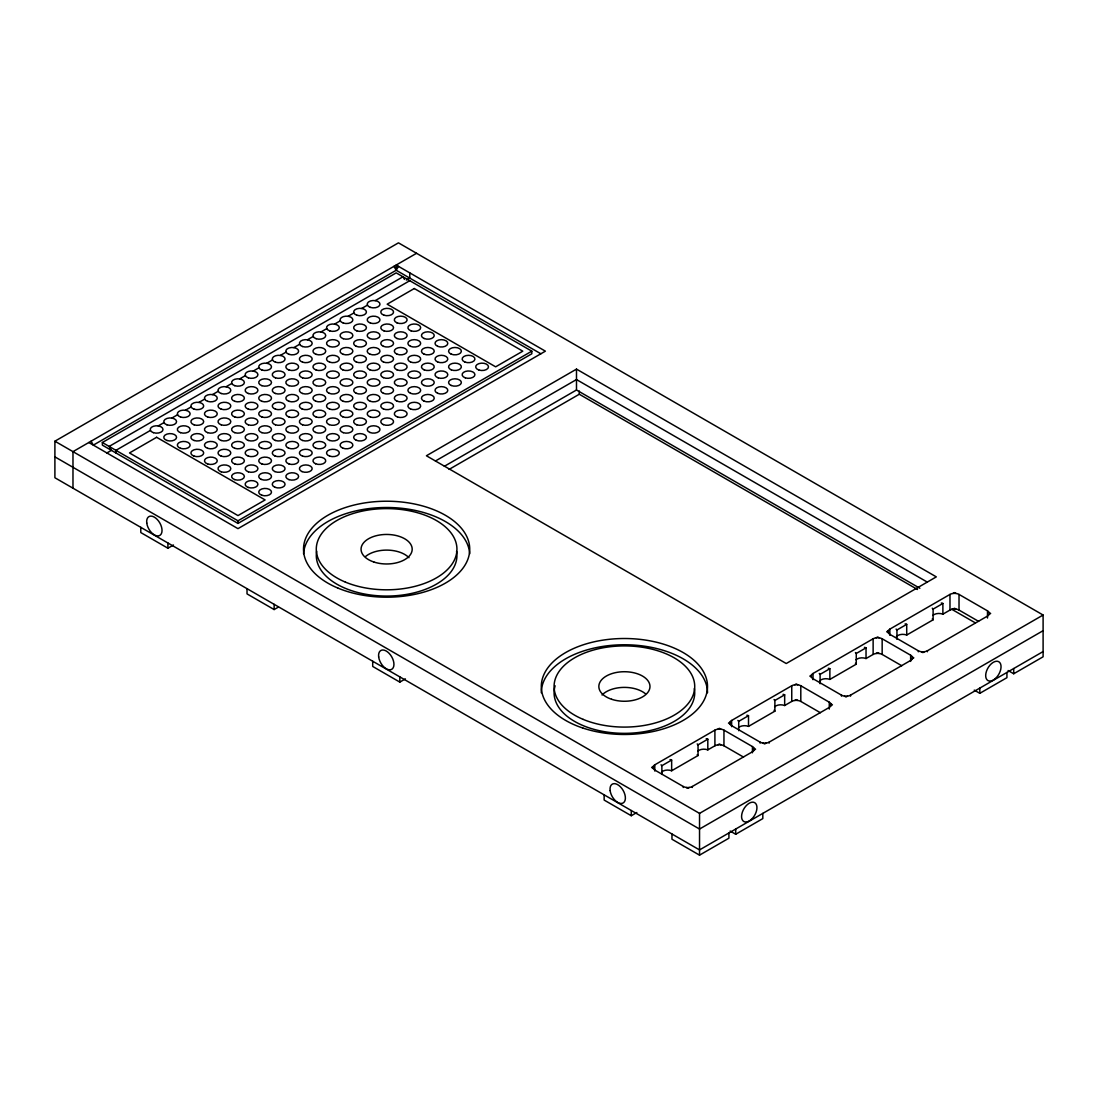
<?xml version="1.0" encoding="UTF-8"?>
<svg xmlns="http://www.w3.org/2000/svg" width="1098" height="1098" viewBox="0 0 1098 1098"><rect width="100%" height="100%" fill="white"/><g stroke="black" fill="none" stroke-linecap="round" stroke-linejoin="round"><path stroke-width="1.5" d="M91.065 441.204L93.33 445.129L396.2 270.259L398.464 266.347M1043.1 651.567L699.536 849.921L54.9 477.754L54.9 441.204L398.464 242.85L1043.1 615.031L1043.1 656.796L1013.715 673.76L1008.115 670.521M416.54 253.295L72.976 451.649L72.976 488.185M102.361 442.508L396.2 272.867L531.816 351.168L531.816 353.776L237.978 523.417L102.361 445.129L102.361 442.508L237.978 520.809L531.816 351.168M106.89 452.952L111.406 450.345L109.141 446.433L402.98 276.778L404.489 279.4M406.37 280.045L409.76 278.082L409.76 272.867M150.44 430.416L115.921 450.345L115.921 452.952M158.263 425.9L164 422.593M171.823 418.064L177.56 414.756M185.397 410.24L191.121 406.933M198.958 402.403L204.681 399.096M212.518 394.58L218.241 391.272M226.078 386.757L231.815 383.435M239.638 378.92L245.376 375.612M253.199 371.097L258.936 367.775M266.759 363.26L272.496 359.952M280.319 355.436L286.056 352.129M293.88 347.599L299.617 344.292M307.454 339.776L313.177 336.468M321.014 331.939L326.737 328.631M334.574 324.116L340.298 320.808M348.135 316.279L353.858 312.971M361.695 308.456L367.432 305.148M375.255 300.619L409.76 280.704M140.791 527.342L140.791 532.557L167.912 548.218L173.484 545.006M576.491 369.12L426.408 455.766L786.237 663.521L936.32 576.875L576.491 369.12L576.491 389.996L919.877 588.267M435.439 460.995L576.491 379.565L927.288 582.091M444.347 466.293L576.491 389.996M449.096 469.395L579.291 394.237L917.489 589.489M247.023 588.665L247.023 593.894L274.143 609.555L278.467 607.057M372.702 661.229L372.702 666.445L399.823 682.105L405.382 678.893M654.779 771.043L654.779 764.839L714.908 730.129A6.396 3.692 0 0 1 723.953 730.129L752.432 746.571L752.432 752.775M731.625 726.67L731.625 720.466L791.754 685.756A6.396 3.692 0 0 1 800.799 685.756L829.278 702.198L829.278 709.061M813 679.689L813 673.499L873.13 638.775A6.396 3.692 0 0 1 882.161 638.775L910.64 655.218L910.64 661.421M889.847 635.317L889.847 629.127L949.976 594.416A6.396 3.692 0 0 1 959.021 594.416L987.5 610.859L987.5 618.037M653.077 766.61L651.622 767.447L653.077 768.298M717.968 729.141L719.423 728.303L720.892 729.141M729.923 722.237L728.468 723.088L729.923 723.925M794.815 684.781L796.27 683.93L797.738 684.781M811.298 675.256L809.844 676.107L811.298 676.944M876.19 637.801L877.645 636.95L879.114 637.801M888.145 630.897L886.69 631.734L888.145 632.572M953.037 593.428L954.491 592.591L955.96 593.428M661.874 774.406L661.874 765.704L671.647 760.063L671.647 770.769A7.027 4.063 0 0 0 661.641 772.018M671.647 770.769L698.04 755.534L698.04 744.828L707.812 739.187L707.812 749.879A7.027 4.063 0 0 0 697.806 751.142M738.721 730.705L738.721 721.345L748.507 715.69L748.507 726.396A7.027 4.063 0 0 0 738.487 727.645M748.507 726.396L774.886 711.161L774.886 700.455L784.672 694.814L784.672 705.52A7.027 4.063 0 0 0 774.653 706.769M820.096 683.725L820.096 674.364L829.868 668.709L829.868 679.415A7.027 4.063 0 0 0 819.575 680.966M829.868 679.415L856.262 664.18L856.262 653.475L866.034 647.834L866.034 658.539A7.027 4.063 0 0 0 856.028 659.788M896.942 639.352L896.942 629.991L906.715 624.35L906.715 635.042A7.027 4.063 0 0 0 896.421 636.607M906.715 635.042L933.108 619.807L933.108 609.115L942.88 603.461L942.88 614.166A7.027 4.063 0 0 0 932.875 615.415M707.812 749.879L714.908 745.789A6.396 3.692 0 0 1 723.953 745.789L743.524 757.098M784.672 705.52L791.754 701.416A6.396 3.692 0 0 1 800.799 701.416L820.371 712.726M866.034 658.539L873.13 654.435A6.396 3.692 0 0 1 882.161 654.435L901.746 665.745M942.88 614.166L949.976 610.076A6.396 3.692 0 0 1 959.021 610.076L978.593 621.372M717.968 744.801L719.423 743.964L720.892 744.801M794.815 700.442L796.27 699.591L797.738 700.442M876.19 653.461L877.645 652.61L879.114 653.461M953.037 609.088L954.491 608.251L955.96 609.088M604.147 794.856L604.147 800.071L631.281 815.732L636.84 812.52M689.242 787.486L687.787 788.337L686.319 787.486M754.134 750.03L755.589 749.179L754.134 748.342M766.088 743.113L764.633 743.964L763.165 743.113M830.98 705.657L832.435 704.806L830.98 703.969M847.464 696.146L846.009 696.983L844.54 696.146M912.356 658.676L913.81 657.839L912.356 656.988M924.31 651.773L922.855 652.61L921.387 651.773M989.202 614.304L990.657 613.466L989.202 612.615M654.779 764.839A6.396 3.692 0 0 0 654.779 770.055L683.258 786.497A6.396 3.692 0 0 0 692.303 786.497L752.432 751.787A6.396 3.692 0 0 0 752.432 746.571M731.625 720.466A6.396 3.692 0 0 0 731.625 725.696L760.118 742.138A6.396 3.692 0 0 0 769.149 742.138L829.278 707.428A6.396 3.692 0 0 0 829.278 702.198M813 673.499A6.396 3.692 0 0 0 813 678.715L841.48 695.158A6.396 3.692 0 0 0 850.525 695.158L910.64 660.447A6.396 3.692 0 0 0 910.64 655.218M889.847 629.127A6.396 3.692 0 0 0 889.847 634.342L918.326 650.785A6.396 3.692 0 0 0 927.371 650.785L987.5 616.074A6.396 3.692 0 0 0 987.5 610.859M54.9 441.204L699.536 813.385L1043.1 615.031M1043.1 630.691L699.536 829.045L54.9 456.864M671.962 834L671.962 839.229L699.536 855.15L728.921 838.186L728.921 832.957M730.143 831.049L735.701 834.26L762.822 818.6L762.822 813.385M974.242 690.12L979.814 693.332L1006.935 677.672L1006.935 672.456M393.949 266.347L396.2 270.259L540.861 353.776M951.595 609.184L975.34 622.882M88.801 442.508L237.978 528.646L545.39 351.168L396.2 265.043L396.2 270.259M1013.715 668.531L1013.715 673.76M979.814 688.117L979.814 693.332M959.021 594.416L959.021 610.076M949.976 594.416L949.976 610.076M927.371 650.785L927.371 651.773M918.326 650.785L918.326 651.773M882.161 638.775L882.161 654.435M873.13 638.775L873.13 654.435M850.525 695.158L850.525 696.132M841.48 695.158L841.48 696.132M800.799 685.756L800.799 701.416M791.754 685.756L791.754 701.416M769.149 742.138L769.149 743.113M760.118 742.138L760.118 743.113M735.701 829.045L735.701 834.26M723.953 730.129L723.953 745.789M714.908 730.129L714.908 745.789M699.536 813.385L699.536 855.15M692.303 786.497L692.303 787.486M683.258 786.497L683.258 787.486M631.281 810.516L631.281 815.732M579.291 391.025L579.291 394.237M399.823 676.89L399.823 682.105M274.143 604.325L274.143 609.555M237.978 520.809L237.978 523.417M167.912 543.002L167.912 548.218M303.556 553.817A83.105 47.983 0 0 1 386.62 507.496A83.105 47.983 0 0 1 469.683 553.817M456.562 551.278A70.327 40.599 0 0 1 386.62 596.077A70.327 40.599 0 0 1 316.677 551.278M541.3 692.756A83.105 47.983 0 0 1 624.405 644.773A83.105 47.983 0 0 1 707.51 692.756M694.348 688.556A70.327 40.599 0 0 1 621.99 733.327A70.327 40.599 0 0 1 555.121 685.797M365.552 556.508A25.57 14.768 0 0 1 408.978 557.702M602.047 694.993A25.57 14.768 0 0 1 645.473 693.785M698.04 755.534A7.027 4.063 0 0 1 697.216 754.614M661.874 765.704A7.027 4.063 0 0 1 661.051 764.784M670.054 759.583A7.027 4.063 0 0 1 671.647 760.063M698.04 744.828A7.027 4.063 0 0 1 697.216 743.909M706.22 738.707A7.027 4.063 0 0 1 707.812 739.187M774.886 711.161A7.027 4.063 0 0 1 774.063 710.241M738.721 721.345A7.027 4.063 0 0 1 737.897 720.412M746.901 715.223A7.027 4.063 0 0 1 748.507 715.69M774.886 700.455A7.027 4.063 0 0 1 774.063 699.536M783.066 694.334A7.027 4.063 0 0 1 784.672 694.814M856.262 664.18A7.027 4.063 0 0 1 855.438 663.261M820.096 674.364A7.027 4.063 0 0 1 819.273 673.431M828.276 668.243A7.027 4.063 0 0 1 829.868 668.709M856.262 653.475A7.027 4.063 0 0 1 855.438 652.555M864.442 647.353A7.027 4.063 0 0 1 866.034 647.834M933.108 619.807A7.027 4.063 0 0 1 932.284 618.901M896.942 629.991A7.027 4.063 0 0 1 896.119 629.072M905.123 623.87A7.027 4.063 0 0 1 906.715 624.35M933.108 609.115A7.027 4.063 0 0 1 932.284 608.182M941.288 602.994A7.027 4.063 0 0 1 942.88 603.461M156.616 437.292L129.495 452.952L237.978 515.593L265.112 499.933L156.616 437.292M414.289 288.527L387.169 304.187L495.651 366.828L522.785 351.168L414.289 288.527M146.761 523.046A10.87 6.272 60 0 0 159.196 535.714A10.87 6.272 60 0 0 157.096 519.327A10.87 6.272 60 0 0 146.761 523.046M378.673 656.933A10.87 6.272 60 0 0 391.108 669.602A10.87 6.272 60 0 0 389.008 653.214A10.87 6.272 60 0 0 378.673 656.933M610.117 790.574A10.87 6.272 60 0 0 622.552 803.242A10.87 6.272 60 0 0 620.452 786.854A10.87 6.272 60 0 0 610.117 790.574M337.855 588.061A83.105 47.983 0 0 0 469.285 554.161A83.105 47.983 0 0 0 352.719 505.396A83.105 47.983 0 0 0 337.855 588.061M345.362 582.091A70.327 40.599 0 0 0 456.562 553.406A70.327 40.599 0 0 0 357.934 512.135A70.327 40.599 0 0 0 345.362 582.091M582.846 728.043A83.105 47.983 0 0 0 707.51 686.497A83.105 47.983 0 0 0 582.846 644.938A83.105 47.983 0 0 0 582.846 728.043M583.134 719.368A70.327 40.599 0 0 0 694.348 690.683A70.327 40.599 0 0 0 595.72 649.426A70.327 40.599 0 0 0 583.134 719.368M373.828 561.998A25.57 14.768 0 0 0 412.189 549.206A25.57 14.768 0 0 0 373.828 536.428A25.57 14.768 0 0 0 373.828 561.998M611.613 699.275A25.57 14.768 0 0 0 649.975 686.497A25.57 14.768 0 0 0 611.613 673.705A25.57 14.768 0 0 0 611.613 699.275M166.978 440.49A6.396 3.692 0 0 0 176.572 437.292A6.396 3.692 0 0 0 166.978 434.094A6.396 3.692 0 0 0 166.978 440.49M180.539 448.327A6.396 3.692 0 0 0 190.132 445.129A6.396 3.692 0 0 0 180.539 441.931A6.396 3.692 0 0 0 180.539 448.327M194.099 456.15A6.396 3.692 0 0 0 203.693 452.952A6.396 3.692 0 0 0 194.099 449.755A6.396 3.692 0 0 0 194.099 456.15M207.659 463.974A6.396 3.692 0 0 0 217.253 460.789A6.396 3.692 0 0 0 207.659 457.591A6.396 3.692 0 0 0 207.659 463.974M221.22 471.811A6.396 3.692 0 0 0 230.813 468.613A6.396 3.692 0 0 0 221.22 465.415A6.396 3.692 0 0 0 221.22 471.811M234.794 479.634A6.396 3.692 0 0 0 244.374 476.45A6.396 3.692 0 0 0 234.794 473.252A6.396 3.692 0 0 0 234.794 479.634M248.354 487.471A6.396 3.692 0 0 0 257.934 484.273A6.396 3.692 0 0 0 248.354 481.075A6.396 3.692 0 0 0 248.354 487.471M261.914 495.294A6.396 3.692 0 0 0 271.494 492.11A6.396 3.692 0 0 0 261.914 488.912A6.396 3.692 0 0 0 261.914 495.294M274.912 487.265A6.396 3.692 0 0 0 285.027 484.657A6.396 3.692 0 0 0 276.065 480.897A6.396 3.692 0 0 0 274.912 487.265M261.351 479.428A6.396 3.692 0 0 0 271.467 476.82A6.396 3.692 0 0 0 262.504 473.073A6.396 3.692 0 0 0 261.351 479.428M248.354 471.811A6.396 3.692 0 0 0 257.934 468.613A6.396 3.692 0 0 0 248.354 465.415A6.396 3.692 0 0 0 248.354 471.811M234.794 463.974A6.396 3.692 0 0 0 244.374 460.789A6.396 3.692 0 0 0 234.794 457.591A6.396 3.692 0 0 0 234.794 463.974M221.22 456.15A6.396 3.692 0 0 0 230.813 452.952A6.396 3.692 0 0 0 221.22 449.755A6.396 3.692 0 0 0 221.22 456.15M207.659 448.327A6.396 3.692 0 0 0 217.253 445.129A6.396 3.692 0 0 0 207.659 441.931A6.396 3.692 0 0 0 207.659 448.327M194.099 440.49A6.396 3.692 0 0 0 203.693 437.292A6.396 3.692 0 0 0 194.099 434.094A6.396 3.692 0 0 0 194.099 440.49M180.539 432.667A6.396 3.692 0 0 0 190.132 429.469A6.396 3.692 0 0 0 180.539 426.271A6.396 3.692 0 0 0 180.539 432.667M194.099 424.83A6.396 3.692 0 0 0 203.693 421.632A6.396 3.692 0 0 0 194.099 418.434A6.396 3.692 0 0 0 194.099 424.83M207.659 432.667A6.396 3.692 0 0 0 217.253 429.469A6.396 3.692 0 0 0 207.659 426.271A6.396 3.692 0 0 0 207.659 432.667M221.22 440.49A6.396 3.692 0 0 0 230.813 437.292A6.396 3.692 0 0 0 221.22 434.094A6.396 3.692 0 0 0 221.22 440.49M234.794 448.327A6.396 3.692 0 0 0 244.374 445.129A6.396 3.692 0 0 0 234.794 441.931A6.396 3.692 0 0 0 234.794 448.327M248.354 456.15A6.396 3.692 0 0 0 257.934 452.952A6.396 3.692 0 0 0 248.354 449.755A6.396 3.692 0 0 0 248.354 456.15M261.914 463.974A6.396 3.692 0 0 0 271.494 460.789A6.396 3.692 0 0 0 261.914 457.591A6.396 3.692 0 0 0 261.914 463.974M274.912 471.605A6.396 3.692 0 0 0 285.027 468.997A6.396 3.692 0 0 0 276.065 465.25A6.396 3.692 0 0 0 274.912 471.605M289.035 479.634A6.396 3.692 0 0 0 298.629 476.45A6.396 3.692 0 0 0 289.035 473.252A6.396 3.692 0 0 0 289.035 479.634M302.046 471.605A6.396 3.692 0 0 0 312.148 468.997A6.396 3.692 0 0 0 303.185 465.25A6.396 3.692 0 0 0 302.046 471.605M289.035 463.974A6.396 3.692 0 0 0 298.629 460.789A6.396 3.692 0 0 0 289.035 457.591A6.396 3.692 0 0 0 289.035 463.974M274.912 455.945A6.396 3.692 0 0 0 285.027 453.337A6.396 3.692 0 0 0 276.065 449.59A6.396 3.692 0 0 0 274.912 455.945M261.914 448.327A6.396 3.692 0 0 0 271.494 445.129A6.396 3.692 0 0 0 261.914 441.931A6.396 3.692 0 0 0 261.914 448.327M248.354 440.49A6.396 3.692 0 0 0 257.934 437.292A6.396 3.692 0 0 0 248.354 434.094A6.396 3.692 0 0 0 248.354 440.49M234.794 432.667A6.396 3.692 0 0 0 244.374 429.469A6.396 3.692 0 0 0 234.794 426.271A6.396 3.692 0 0 0 234.794 432.667M221.22 424.83A6.396 3.692 0 0 0 230.813 421.632A6.396 3.692 0 0 0 221.22 418.434A6.396 3.692 0 0 0 221.22 424.83M207.659 417.007A6.396 3.692 0 0 0 217.253 413.809A6.396 3.692 0 0 0 207.659 410.611A6.396 3.692 0 0 0 207.659 417.007M221.22 409.17A6.396 3.692 0 0 0 230.813 405.972A6.396 3.692 0 0 0 221.22 402.774A6.396 3.692 0 0 0 221.22 409.17M234.794 417.007A6.396 3.692 0 0 0 244.374 413.809A6.396 3.692 0 0 0 234.794 410.611A6.396 3.692 0 0 0 234.794 417.007M248.354 424.83A6.396 3.692 0 0 0 257.934 421.632A6.396 3.692 0 0 0 248.354 418.434A6.396 3.692 0 0 0 248.354 424.83M261.914 432.667A6.396 3.692 0 0 0 271.494 429.469A6.396 3.692 0 0 0 261.914 426.271A6.396 3.692 0 0 0 261.914 432.667M275.474 440.49A6.396 3.692 0 0 0 285.068 437.292A6.396 3.692 0 0 0 275.474 434.094A6.396 3.692 0 0 0 275.474 440.49M288.486 448.108A6.396 3.692 0 0 0 298.587 445.5A6.396 3.692 0 0 0 289.625 441.753A6.396 3.692 0 0 0 288.486 448.108M302.595 456.15A6.396 3.692 0 0 0 312.189 452.952A6.396 3.692 0 0 0 302.595 449.755A6.396 3.692 0 0 0 302.595 456.15M315.606 463.768A6.396 3.692 0 0 0 325.708 461.16A6.396 3.692 0 0 0 316.746 457.413A6.396 3.692 0 0 0 315.606 463.768M329.716 456.15A6.396 3.692 0 0 0 339.309 452.952A6.396 3.692 0 0 0 329.716 449.755A6.396 3.692 0 0 0 329.716 456.15M315.606 448.108A6.396 3.692 0 0 0 325.708 445.5A6.396 3.692 0 0 0 316.746 441.753A6.396 3.692 0 0 0 315.606 448.108M302.595 440.49A6.396 3.692 0 0 0 312.189 437.292A6.396 3.692 0 0 0 302.595 434.094A6.396 3.692 0 0 0 302.595 440.49M288.486 432.447A6.396 3.692 0 0 0 298.587 429.84A6.396 3.692 0 0 0 289.625 426.093A6.396 3.692 0 0 0 288.486 432.447M275.474 424.83A6.396 3.692 0 0 0 285.068 421.632A6.396 3.692 0 0 0 275.474 418.434A6.396 3.692 0 0 0 275.474 424.83M261.914 417.007A6.396 3.692 0 0 0 271.494 413.809A6.396 3.692 0 0 0 261.914 410.611A6.396 3.692 0 0 0 261.914 417.007M248.354 409.17A6.396 3.692 0 0 0 257.934 405.972A6.396 3.692 0 0 0 248.354 402.774A6.396 3.692 0 0 0 248.354 409.17M234.794 401.346A6.396 3.692 0 0 0 244.374 398.149A6.396 3.692 0 0 0 234.794 394.951A6.396 3.692 0 0 0 234.794 401.346M248.354 393.509A6.396 3.692 0 0 0 257.934 390.312A6.396 3.692 0 0 0 248.354 387.114A6.396 3.692 0 0 0 248.354 393.509M261.914 401.346A6.396 3.692 0 0 0 271.494 398.149A6.396 3.692 0 0 0 261.914 394.951A6.396 3.692 0 0 0 261.914 401.346M275.474 409.17A6.396 3.692 0 0 0 285.068 405.972A6.396 3.692 0 0 0 275.474 402.774A6.396 3.692 0 0 0 275.474 409.17M289.035 417.007A6.396 3.692 0 0 0 298.629 413.809A6.396 3.692 0 0 0 289.035 410.611A6.396 3.692 0 0 0 289.035 417.007M302.595 424.83A6.396 3.692 0 0 0 312.189 421.632A6.396 3.692 0 0 0 302.595 418.434A6.396 3.692 0 0 0 302.595 424.83M315.606 432.447A6.396 3.692 0 0 0 325.708 429.84A6.396 3.692 0 0 0 316.746 426.093A6.396 3.692 0 0 0 315.606 432.447M329.716 440.49A6.396 3.692 0 0 0 339.309 437.292A6.396 3.692 0 0 0 329.716 434.094A6.396 3.692 0 0 0 329.716 440.49M342.727 448.108A6.396 3.692 0 0 0 352.842 445.5A6.396 3.692 0 0 0 343.866 441.753A6.396 3.692 0 0 0 342.727 448.108M356.287 440.284A6.396 3.692 0 0 0 366.403 437.677A6.396 3.692 0 0 0 357.426 433.93A6.396 3.692 0 0 0 356.287 440.284M343.276 432.667A6.396 3.692 0 0 0 352.87 429.469A6.396 3.692 0 0 0 343.276 426.271A6.396 3.692 0 0 0 343.276 432.667M329.167 424.624A6.396 3.692 0 0 0 339.268 422.016A6.396 3.692 0 0 0 330.306 418.269A6.396 3.692 0 0 0 329.167 424.624M316.155 417.007A6.396 3.692 0 0 0 325.749 413.809A6.396 3.692 0 0 0 316.155 410.611A6.396 3.692 0 0 0 316.155 417.007M302.046 408.964A6.396 3.692 0 0 0 312.148 406.356A6.396 3.692 0 0 0 303.185 402.609A6.396 3.692 0 0 0 302.046 408.964M289.035 401.346A6.396 3.692 0 0 0 298.629 398.149A6.396 3.692 0 0 0 289.035 394.951A6.396 3.692 0 0 0 289.035 401.346M275.474 393.509A6.396 3.692 0 0 0 285.068 390.312A6.396 3.692 0 0 0 275.474 387.114A6.396 3.692 0 0 0 275.474 393.509M261.914 385.686A6.396 3.692 0 0 0 271.494 382.488A6.396 3.692 0 0 0 261.914 379.29A6.396 3.692 0 0 0 261.914 385.686M275.474 377.849A6.396 3.692 0 0 0 285.068 374.651A6.396 3.692 0 0 0 275.474 371.453A6.396 3.692 0 0 0 275.474 377.849M289.035 385.686A6.396 3.692 0 0 0 298.629 382.488A6.396 3.692 0 0 0 289.035 379.29A6.396 3.692 0 0 0 289.035 385.686M302.595 393.509A6.396 3.692 0 0 0 312.189 390.312A6.396 3.692 0 0 0 302.595 387.114A6.396 3.692 0 0 0 302.595 393.509M315.606 401.141A6.396 3.692 0 0 0 325.708 398.533A6.396 3.692 0 0 0 316.746 394.772A6.396 3.692 0 0 0 315.606 401.141M329.716 409.17A6.396 3.692 0 0 0 339.309 405.972A6.396 3.692 0 0 0 329.716 402.774A6.396 3.692 0 0 0 329.716 409.17M342.727 416.787A6.396 3.692 0 0 0 352.842 414.193A6.396 3.692 0 0 0 343.866 410.432A6.396 3.692 0 0 0 342.727 416.787M356.836 424.83A6.396 3.692 0 0 0 366.43 421.632A6.396 3.692 0 0 0 356.836 418.434A6.396 3.692 0 0 0 356.836 424.83M369.848 432.447A6.396 3.692 0 0 0 379.963 429.84A6.396 3.692 0 0 0 371 426.093A6.396 3.692 0 0 0 369.848 432.447M383.408 424.624A6.396 3.692 0 0 0 393.523 422.016A6.396 3.692 0 0 0 384.561 418.269A6.396 3.692 0 0 0 383.408 424.624M370.41 417.007A6.396 3.692 0 0 0 379.99 413.809A6.396 3.692 0 0 0 370.41 410.611A6.396 3.692 0 0 0 370.41 417.007M356.287 408.964A6.396 3.692 0 0 0 366.403 406.356A6.396 3.692 0 0 0 357.426 402.609A6.396 3.692 0 0 0 356.287 408.964M343.276 401.346A6.396 3.692 0 0 0 352.87 398.149A6.396 3.692 0 0 0 343.276 394.951A6.396 3.692 0 0 0 343.276 401.346M329.167 393.304A6.396 3.692 0 0 0 339.268 390.696A6.396 3.692 0 0 0 330.306 386.949A6.396 3.692 0 0 0 329.167 393.304M316.155 385.686A6.396 3.692 0 0 0 325.749 382.488A6.396 3.692 0 0 0 316.155 379.29A6.396 3.692 0 0 0 316.155 385.686M302.595 377.849A6.396 3.692 0 0 0 312.189 374.651A6.396 3.692 0 0 0 302.595 371.453A6.396 3.692 0 0 0 302.595 377.849M289.035 370.026A6.396 3.692 0 0 0 298.629 366.828A6.396 3.692 0 0 0 289.035 363.63A6.396 3.692 0 0 0 289.035 370.026M302.595 362.189A6.396 3.692 0 0 0 312.189 358.991A6.396 3.692 0 0 0 302.595 355.793A6.396 3.692 0 0 0 302.595 362.189M316.155 370.026A6.396 3.692 0 0 0 325.749 366.828A6.396 3.692 0 0 0 316.155 363.63A6.396 3.692 0 0 0 316.155 370.026M329.167 377.643A6.396 3.692 0 0 0 339.268 375.036A6.396 3.692 0 0 0 330.306 371.289A6.396 3.692 0 0 0 329.167 377.643M342.727 385.48A6.396 3.692 0 0 0 352.842 382.873A6.396 3.692 0 0 0 343.866 379.112A6.396 3.692 0 0 0 342.727 385.48M356.287 393.304A6.396 3.692 0 0 0 366.403 390.696A6.396 3.692 0 0 0 357.426 386.949A6.396 3.692 0 0 0 356.287 393.304M370.41 401.346A6.396 3.692 0 0 0 379.99 398.149A6.396 3.692 0 0 0 370.41 394.951A6.396 3.692 0 0 0 370.41 401.346M383.408 408.964A6.396 3.692 0 0 0 393.523 406.356A6.396 3.692 0 0 0 384.561 402.609A6.396 3.692 0 0 0 383.408 408.964M397.531 417.007A6.396 3.692 0 0 0 407.125 413.809A6.396 3.692 0 0 0 397.531 410.611A6.396 3.692 0 0 0 397.531 417.007M410.528 408.964A6.396 3.692 0 0 0 420.644 406.356A6.396 3.692 0 0 0 411.681 402.609A6.396 3.692 0 0 0 410.528 408.964M396.968 401.141A6.396 3.692 0 0 0 407.084 398.533A6.396 3.692 0 0 0 398.121 394.772A6.396 3.692 0 0 0 396.968 401.141M383.408 393.304A6.396 3.692 0 0 0 393.523 390.696A6.396 3.692 0 0 0 384.561 386.949A6.396 3.692 0 0 0 383.408 393.304M369.848 385.48A6.396 3.692 0 0 0 379.963 382.873A6.396 3.692 0 0 0 371 379.112A6.396 3.692 0 0 0 369.848 385.48M356.836 377.849A6.396 3.692 0 0 0 366.43 374.651A6.396 3.692 0 0 0 356.836 371.453A6.396 3.692 0 0 0 356.836 377.849M342.727 369.82A6.396 3.692 0 0 0 352.842 367.212A6.396 3.692 0 0 0 343.866 363.452A6.396 3.692 0 0 0 342.727 369.82M329.716 362.189A6.396 3.692 0 0 0 339.309 358.991A6.396 3.692 0 0 0 329.716 355.793A6.396 3.692 0 0 0 329.716 362.189M316.155 354.366A6.396 3.692 0 0 0 325.749 351.168A6.396 3.692 0 0 0 316.155 347.97A6.396 3.692 0 0 0 316.155 354.366M329.716 346.529A6.396 3.692 0 0 0 339.309 343.331A6.396 3.692 0 0 0 329.716 340.147A6.396 3.692 0 0 0 329.716 346.529M343.276 354.366A6.396 3.692 0 0 0 352.87 351.168A6.396 3.692 0 0 0 343.276 347.97A6.396 3.692 0 0 0 343.276 354.366M356.287 361.983A6.396 3.692 0 0 0 366.403 359.375A6.396 3.692 0 0 0 357.426 355.628A6.396 3.692 0 0 0 356.287 361.983M369.848 369.82A6.396 3.692 0 0 0 379.963 367.212A6.396 3.692 0 0 0 371 363.452A6.396 3.692 0 0 0 369.848 369.82M383.408 377.643A6.396 3.692 0 0 0 393.523 375.036A6.396 3.692 0 0 0 384.561 371.289A6.396 3.692 0 0 0 383.408 377.643M397.531 385.686A6.396 3.692 0 0 0 407.125 382.488A6.396 3.692 0 0 0 397.531 379.29A6.396 3.692 0 0 0 397.531 385.686M410.528 393.304A6.396 3.692 0 0 0 420.644 390.696A6.396 3.692 0 0 0 411.681 386.949A6.396 3.692 0 0 0 410.528 393.304M424.103 401.141A6.396 3.692 0 0 0 434.204 398.533A6.396 3.692 0 0 0 425.242 394.772A6.396 3.692 0 0 0 424.103 401.141M437.663 393.304A6.396 3.692 0 0 0 447.764 390.696A6.396 3.692 0 0 0 438.802 386.949A6.396 3.692 0 0 0 437.663 393.304M424.103 385.48A6.396 3.692 0 0 0 434.204 382.873A6.396 3.692 0 0 0 425.242 379.112A6.396 3.692 0 0 0 424.103 385.48M410.528 377.643A6.396 3.692 0 0 0 420.644 375.036A6.396 3.692 0 0 0 411.681 371.289A6.396 3.692 0 0 0 410.528 377.643M396.968 369.82A6.396 3.692 0 0 0 407.084 367.212A6.396 3.692 0 0 0 398.121 363.452A6.396 3.692 0 0 0 396.968 369.82M383.408 361.983A6.396 3.692 0 0 0 393.523 359.375A6.396 3.692 0 0 0 384.561 355.628A6.396 3.692 0 0 0 383.408 361.983M369.848 354.16A6.396 3.692 0 0 0 379.963 351.552A6.396 3.692 0 0 0 371 347.792A6.396 3.692 0 0 0 369.848 354.16M356.287 346.323A6.396 3.692 0 0 0 366.403 343.715A6.396 3.692 0 0 0 357.426 339.968A6.396 3.692 0 0 0 356.287 346.323M343.276 338.706A6.396 3.692 0 0 0 352.87 335.508A6.396 3.692 0 0 0 343.276 332.31A6.396 3.692 0 0 0 343.276 338.706M356.836 330.869A6.396 3.692 0 0 0 366.43 327.671A6.396 3.692 0 0 0 356.836 324.486A6.396 3.692 0 0 0 356.836 330.869M369.848 338.5A6.396 3.692 0 0 0 379.963 335.892A6.396 3.692 0 0 0 371 332.131A6.396 3.692 0 0 0 369.848 338.5M383.408 346.323A6.396 3.692 0 0 0 393.523 343.715A6.396 3.692 0 0 0 384.561 339.968A6.396 3.692 0 0 0 383.408 346.323M396.968 354.16A6.396 3.692 0 0 0 407.084 351.552A6.396 3.692 0 0 0 398.121 347.792A6.396 3.692 0 0 0 396.968 354.16M410.528 361.983A6.396 3.692 0 0 0 420.644 359.375A6.396 3.692 0 0 0 411.681 355.628A6.396 3.692 0 0 0 410.528 361.983M424.103 369.82A6.396 3.692 0 0 0 434.204 367.212A6.396 3.692 0 0 0 425.242 363.452A6.396 3.692 0 0 0 424.103 369.82M438.212 377.849A6.396 3.692 0 0 0 447.806 374.651A6.396 3.692 0 0 0 438.212 371.453A6.396 3.692 0 0 0 438.212 377.849M451.223 385.48A6.396 3.692 0 0 0 461.325 382.873A6.396 3.692 0 0 0 452.362 379.112A6.396 3.692 0 0 0 451.223 385.48M465.332 377.849A6.396 3.692 0 0 0 474.926 374.651A6.396 3.692 0 0 0 465.332 371.453A6.396 3.692 0 0 0 465.332 377.849M451.223 369.82A6.396 3.692 0 0 0 461.325 367.212A6.396 3.692 0 0 0 452.362 363.452A6.396 3.692 0 0 0 451.223 369.82M437.663 361.983A6.396 3.692 0 0 0 447.764 359.375A6.396 3.692 0 0 0 438.802 355.628A6.396 3.692 0 0 0 437.663 361.983M424.103 354.16A6.396 3.692 0 0 0 434.204 351.552A6.396 3.692 0 0 0 425.242 347.792A6.396 3.692 0 0 0 424.103 354.16M410.528 346.323A6.396 3.692 0 0 0 420.644 343.715A6.396 3.692 0 0 0 411.681 339.968A6.396 3.692 0 0 0 410.528 346.323M396.968 338.5A6.396 3.692 0 0 0 407.084 335.892A6.396 3.692 0 0 0 398.121 332.131A6.396 3.692 0 0 0 396.968 338.5M383.971 330.869A6.396 3.692 0 0 0 393.551 327.671A6.396 3.692 0 0 0 383.971 324.486A6.396 3.692 0 0 0 383.971 330.869M370.41 323.045A6.396 3.692 0 0 0 379.99 319.847A6.396 3.692 0 0 0 370.41 316.649A6.396 3.692 0 0 0 370.41 323.045M383.971 315.208A6.396 3.692 0 0 0 393.551 312.024A6.396 3.692 0 0 0 383.971 308.826A6.396 3.692 0 0 0 383.971 315.208M396.968 322.839A6.396 3.692 0 0 0 407.084 320.232A6.396 3.692 0 0 0 398.121 316.471A6.396 3.692 0 0 0 396.968 322.839M411.091 330.869A6.396 3.692 0 0 0 420.685 327.671A6.396 3.692 0 0 0 411.091 324.486A6.396 3.692 0 0 0 411.091 330.869M424.103 338.5A6.396 3.692 0 0 0 434.204 335.892A6.396 3.692 0 0 0 425.242 332.131A6.396 3.692 0 0 0 424.103 338.5M437.663 346.323A6.396 3.692 0 0 0 447.764 343.715A6.396 3.692 0 0 0 438.802 339.968A6.396 3.692 0 0 0 437.663 346.323M451.223 354.16A6.396 3.692 0 0 0 461.325 351.552A6.396 3.692 0 0 0 452.362 347.792A6.396 3.692 0 0 0 451.223 354.16M464.783 361.983A6.396 3.692 0 0 0 474.899 359.375A6.396 3.692 0 0 0 465.923 355.628A6.396 3.692 0 0 0 464.783 361.983M478.893 370.026A6.396 3.692 0 0 0 488.486 366.828A6.396 3.692 0 0 0 478.893 363.63A6.396 3.692 0 0 0 478.893 370.026M370.41 307.385A6.396 3.692 0 0 0 379.99 304.187A6.396 3.692 0 0 0 370.41 300.989A6.396 3.692 0 0 0 370.41 307.385M995.364 678.564A10.87 6.272 -60 0 0 998.809 661.737A10.87 6.272 -60 0 0 985.949 673.129A10.87 6.272 -60 0 0 995.364 678.564M751.252 819.506A10.87 6.272 -60 0 0 754.697 802.665A10.87 6.272 -60 0 0 741.836 814.071A10.87 6.272 -60 0 0 751.252 819.506M356.836 315.208A6.396 3.692 0 0 0 366.43 312.024A6.396 3.692 0 0 0 356.836 308.826A6.396 3.692 0 0 0 356.836 315.208M343.276 323.045A6.396 3.692 0 0 0 352.87 319.847A6.396 3.692 0 0 0 343.276 316.649A6.396 3.692 0 0 0 343.276 323.045M329.716 330.869A6.396 3.692 0 0 0 339.309 327.671A6.396 3.692 0 0 0 329.716 324.486A6.396 3.692 0 0 0 329.716 330.869M316.155 338.706A6.396 3.692 0 0 0 325.749 335.508A6.396 3.692 0 0 0 316.155 332.31A6.396 3.692 0 0 0 316.155 338.706M302.595 346.529A6.396 3.692 0 0 0 312.189 343.331A6.396 3.692 0 0 0 302.595 340.147A6.396 3.692 0 0 0 302.595 346.529M289.035 354.366A6.396 3.692 0 0 0 298.629 351.168A6.396 3.692 0 0 0 289.035 347.97A6.396 3.692 0 0 0 289.035 354.366M275.474 362.189A6.396 3.692 0 0 0 285.068 358.991A6.396 3.692 0 0 0 275.474 355.793A6.396 3.692 0 0 0 275.474 362.189M261.914 370.026A6.396 3.692 0 0 0 271.494 366.828A6.396 3.692 0 0 0 261.914 363.63A6.396 3.692 0 0 0 261.914 370.026M248.354 377.849A6.396 3.692 0 0 0 257.934 374.651A6.396 3.692 0 0 0 248.354 371.453A6.396 3.692 0 0 0 248.354 377.849M234.794 385.686A6.396 3.692 0 0 0 244.374 382.488A6.396 3.692 0 0 0 234.794 379.29A6.396 3.692 0 0 0 234.794 385.686M221.22 393.509A6.396 3.692 0 0 0 230.813 390.312A6.396 3.692 0 0 0 221.22 387.114A6.396 3.692 0 0 0 221.22 393.509M207.659 401.346A6.396 3.692 0 0 0 217.253 398.149A6.396 3.692 0 0 0 207.659 394.951A6.396 3.692 0 0 0 207.659 401.346M194.099 409.17A6.396 3.692 0 0 0 203.693 405.972A6.396 3.692 0 0 0 194.099 402.774A6.396 3.692 0 0 0 194.099 409.17M180.539 417.007A6.396 3.692 0 0 0 190.132 413.809A6.396 3.692 0 0 0 180.539 410.611A6.396 3.692 0 0 0 180.539 417.007M166.978 424.83A6.396 3.692 0 0 0 176.572 421.632A6.396 3.692 0 0 0 166.978 418.434A6.396 3.692 0 0 0 166.978 424.83M153.418 432.667A6.396 3.692 0 0 0 163.012 429.469A6.396 3.692 0 0 0 153.418 426.271A6.396 3.692 0 0 0 153.418 432.667"/></g></svg>
